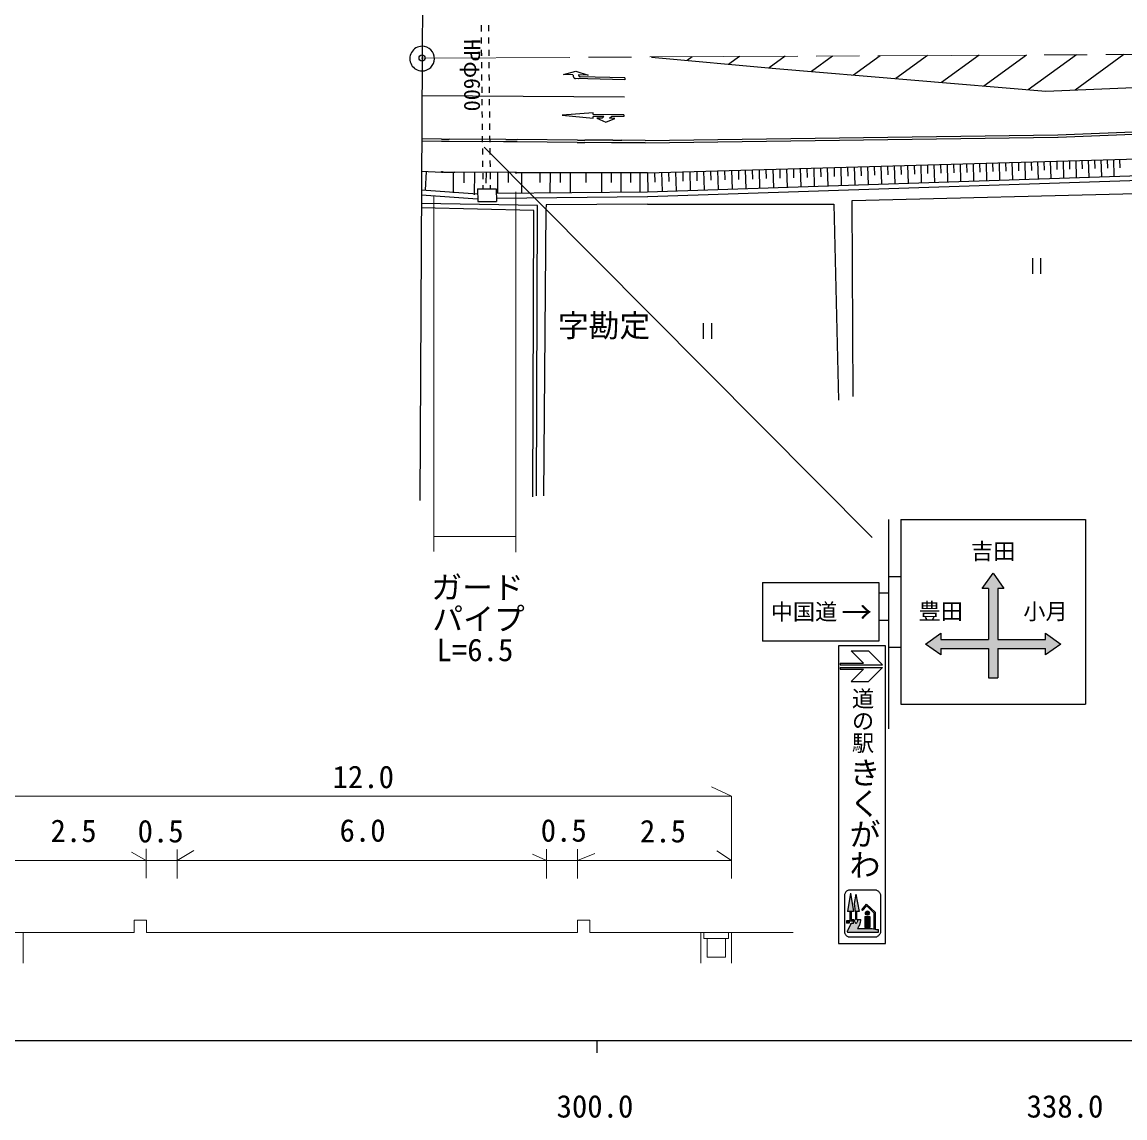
# Model space of a CAD drawing. Units: millimetres, scale not verified. Extents: x 40000 to 680000, y 20000 to 380000.
# Drawn here: x 321338 to 410866, y 198715 to 287665 of the extents above; entities that cross this region are included whole.
import ezdxf
from ezdxf.enums import TextEntityAlignment as Align

# ---------------------------------------------------------------- set-up
doc = ezdxf.new("R2010")
doc.units = ezdxf.units.MM
doc.header["$LTSCALE"] = 1000
doc.header["$PDMODE"] = 32
doc.header["$PDSIZE"] = 500
doc.linetypes.add('CHAIN', pattern=[18.5, 12, -1.5, 3.5, -1.5])
for name, color, linetype, lineweight in [('M-BGD', 7, 'Continuous', 25), ('M-BMK', 2, 'CHAIN', 13), ('M-BMK-SRVR', 3, 'Continuous', 25), ('M-STR-HTXT', 7, 'Continuous', 13), ('M-STR-STRC', 7, 'Continuous', 25), ('M-TTL-BAND', 7, 'Continuous', 25)]:
    doc.layers.add(name, color=color, linetype=linetype, lineweight=lineweight)
doc.layers.add('M-OTRS', color=6, linetype='Continuous')
doc.styles.add('@ＭＳ ゴシック', font='')
doc.styles.add('ＭＳ ゴシック', font='')
doc.styles.get('@ＭＳ ゴシック').set_extended_font_data('@MS Gothic')
doc.styles.get('ＭＳ ゴシック').set_extended_font_data('MS Gothic')

msp = doc.modelspace()

# ---------------------------------------------------------------- hatches: boundary and pattern name
at = {"layer": 'M-STR-STRC'}
for points in [[(395914, 238056), (394664, 237181), (395914, 236306), (395914, 236806), (399789, 236806), (399789, 234431), (400539, 234431), (400539, 236806), (404414, 236806), (404414, 236306), (405664, 237181), (404414, 238056), (404414, 237556), (400539, 237556), (400539, 241681), (401039, 241681), (400164, 242931), (399289, 241681), (399789, 241681), (399789, 237556), (395914, 237556)], [(388337, 215474), (388586, 216970), (388826, 215474)], [(388974, 215474), (388883, 216113), (389010, 216872), (389299, 215474), (389079, 215474), (389079, 214814), (388982, 214814), (388982, 215474)], [(389501, 215605), (389897, 216066), (390583, 215412), (390583, 214023), (390486, 214047), (390486, 215370), (389904, 215924), (389575, 215541)], [(390144, 214176), (390144, 215055), (389753, 215055), (389753, 214176)], [(388264, 214717), (388483, 214717), (388483, 214521), (388264, 214521)]]:
    msp.add_hatch(color=256, dxfattribs=at).paths.add_polyline_path(points)
h = msp.add_hatch(color=256, dxfattribs=at)
edge = h.paths.add_edge_path()
edge.add_line((390691, 213997), (390850, 213997))
edge.add_line((390850, 213997), (390850, 213786))
edge.add_line((390850, 213786), (388368, 213786))
edge.add_spline(control_points=[(388368, 213786), (388347, 213800), (388333, 213812), (388325, 213836), (388315, 213864), (388325, 213884), (388336, 213911)], knot_values=[0, 0, 0, 0, 1, 1, 1, 2, 2, 2, 2], degree=3, periodic=0)
edge.add_line((388336, 213911), (388611, 214477))
edge.add_spline(control_points=[(388611, 214477), (388613, 214483), (388615, 214488), (388620, 214491), (388624, 214493), (388626, 214493), (388630, 214494)], knot_values=[0, 0, 0, 0, 1, 1, 1, 2, 2, 2, 2], degree=3, periodic=0)
edge.add_line((388630, 214494), (388797, 214494))
edge.add_line((388797, 214494), (388797, 214494))
edge.add_spline(control_points=[(388797, 214494), (388805, 214498), (388809, 214501), (388815, 214508), (388822, 214517), (388822, 214523), (388825, 214535)], knot_values=[0, 0, 0, 0, 1, 1, 1, 2, 2, 2, 2], degree=3, periodic=0)
edge.add_line((388825, 214535), (388825, 214689))
edge.add_spline(control_points=[(388825, 214689), (388823, 214698), (388822, 214704), (388815, 214710), (388809, 214716), (388803, 214716), (388794, 214717)], knot_values=[0, 0, 0, 0, 1, 1, 1, 2, 2, 2, 2], degree=3, periodic=0)
edge.add_line((388794, 214717), (388532, 214717))
edge.add_line((388532, 214717), (388532, 215474))
edge.add_line((388532, 215474), (388630, 215474))
edge.add_line((388630, 215474), (388630, 214814))
edge.add_line((388630, 214814), (388846, 214814))
edge.add_spline(control_points=[(388846, 214814), (388859, 214809), (388866, 214807), (388874, 214797), (388879, 214791), (388880, 214786), (388884, 214778), (388918, 214701), (388921, 214650), (388965, 214578), (388987, 214541), (388997, 214527), (389028, 214487)], knot_values=[0, 0, 0, 0, 1, 1, 1, 2, 2, 2, 3, 3, 3, 4, 4, 4, 4], degree=3, periodic=0)
edge.add_spline(control_points=[(389028, 214487), (389069, 214520), (389085, 214539), (389113, 214579), (389164, 214657), (389157, 214713), (389161, 214813)], knot_values=[0, 0, 0, 0, 1, 1, 1, 2, 2, 2, 2], degree=3, periodic=0)
edge.add_line((389161, 214813), (389416, 214813))
edge.add_line((389416, 214813), (389416, 214813))
edge.add_spline(control_points=[(389416, 214813), (389417, 214716), (389415, 214682), (389401, 214599), (389382, 214493), (389355, 214436), (389310, 214338), (389260, 214230), (389231, 214192), (389150, 214079)], knot_values=[0, 0, 0, 0, 1, 1, 1, 2, 2, 2, 3, 3, 3, 3], degree=3, periodic=0)
edge.add_line((389150, 214079), (390355, 214079))
edge.add_line((390355, 214079), (390691, 213997))
h = msp.add_hatch(color=256, dxfattribs=at)
edge = h.paths.add_edge_path()
edge.add_spline(control_points=[(389971, 215517), (389883, 215521), (389818, 215460), (389796, 215375), (389778, 215310), (389804, 215253), (389860, 215214), (389921, 215171), (389988, 215168), (390052, 215208), (390109, 215243), (390135, 215299), (390123, 215365), (390108, 215447), (390055, 215512), (389971, 215517)], knot_values=[0, 0, 0, 0, 1, 1, 1, 2, 2, 2, 3, 3, 3, 4, 4, 4, 5, 5, 5, 5], degree=3, periodic=0)

# ---------------------------------------------------------------- linework, layer by layer
at = {"layer": 'M-BGD'}
for p, q in [((353993, 320640), (353811, 284740)), ((358628, 286912), (358622, 287412)), ((359228, 286918), (359222, 287418)), ((358639, 285912), (358633, 286412)), ((359239, 285918), (359233, 286418)), ((353811, 284740), (353628, 248841)), ((358650, 284912), (358645, 285412)), ((359250, 284918), (359245, 285418)), ((358661, 283913), (358656, 284412)), ((359261, 283918), (359256, 284418)), ((358672, 282913), (358667, 283413)), ((359272, 282918), (359267, 283418)), ((358684, 281913), (358678, 282413)), ((359284, 281918), (359278, 282418)), ((358695, 280913), (358689, 281413)), ((359295, 280918), (359289, 281418)), ((358706, 279913), (358700, 280413)), ((359306, 279918), (359300, 280418)), ((405427, 278509), (461510, 280818)), ((405436, 278309), (461518, 280618)), ((358717, 278913), (358712, 279413)), ((359317, 278918), (359312, 279418)), ((371920, 278054), (405427, 278509)), ((355396, 277971), (353776, 277985)), ((355397, 278171), (353777, 278185)), ((355996, 277966), (355396, 277971)), ((355397, 278171), (355997, 278166)), ((360417, 277938), (355996, 277966)), ((360618, 278137), (355997, 278166)), ((358728, 277913), (358723, 278413)), ((359328, 277918), (359323, 278418)), ((361522, 277931), (360417, 277938)), ((360618, 278137), (361523, 278131)), ((366411, 277891), (361522, 277931)), ((366413, 278091), (361523, 278131)), ((366411, 277891), (367011, 277886)), ((366413, 278091), (367013, 278086)), ((369181, 277872), (367011, 277886)), ((369303, 278071), (367013, 278086)), ((370135, 277866), (369181, 277872)), ((369303, 278071), (370016, 278066)), ((371920, 278054), (370016, 278066)), ((371918, 277854), (370135, 277866)), ((371922, 277854), (405430, 278309)), ((372104, 275425), (461301, 277965)), ((358739, 276913), (358734, 277413)), ((359339, 276918), (359334, 277418)), ((372110, 273894), (461347, 276857)), ((358751, 275913), (358745, 276413)), ((359351, 275918), (359345, 276418)), ((372123, 273495), (461361, 276457)), ((383948, 275762), (383969, 275026)), ((384501, 275778), (384543, 274307)), ((385053, 275794), (385074, 275060)), ((385605, 275810), (385646, 274344)), ((386154, 275825), (386175, 275094)), ((386704, 275841), (386746, 274380)), ((387252, 275856), (387272, 275127)), ((387799, 275872), (387841, 274417)), ((388345, 275888), (388366, 275161)), ((388891, 275903), (388932, 274453)), ((389435, 275919), (389456, 275195)), ((389979, 275934), (390020, 274489)), ((390521, 275950), (390541, 275228)), ((391063, 275965), (391104, 274525)), ((391603, 275980), (391623, 275262)), ((392143, 275996), (392184, 274561)), ((392681, 276011), (392701, 275295)), ((393219, 276026), (393260, 274596)), ((393755, 276042), (393776, 275328)), ((394291, 276057), (394332, 274632)), ((394826, 276072), (394846, 275361)), ((395360, 276087), (395400, 274668)), ((395892, 276103), (395913, 275394)), ((396425, 276118), (396465, 274703)), ((396955, 276133), (396976, 275427)), ((397486, 276148), (397526, 274738)), ((398015, 276163), (398035, 275459)), ((398543, 276178), (398583, 274773)), ((399070, 276193), (399090, 275492)), ((399597, 276208), (399637, 274808)), ((400122, 276223), (400142, 275524)), ((400647, 276238), (400686, 274843)), ((401170, 276253), (401190, 275557)), ((401693, 276268), (401732, 274878)), ((402214, 276283), (402234, 275589)), ((402735, 276297), (402775, 274912)), ((403255, 276312), (403274, 275621)), ((403774, 276327), (403813, 274947)), ((404292, 276342), (404311, 275653)), ((404809, 276356), (404848, 274981)), ((405325, 276371), (405344, 275685)), ((405841, 276386), (405880, 275015)), ((406354, 276400), (406374, 275716)), ((406868, 276415), (406907, 275050)), ((407380, 276430), (407400, 275748)), ((407892, 276444), (407931, 275084)), ((408403, 276459), (408422, 275780)), ((408913, 276473), (408952, 275117)), ((409421, 276488), (409441, 275811)), ((409930, 276502), (409968, 275151)), ((410437, 276517), (410456, 275842)), ((353764, 275558), (355409, 275494)), ((354131, 275546), (354073, 274013)), ((355410, 275484), (355457, 275502)), ((355539, 275492), (355459, 275493)), ((355539, 275492), (356479, 275484)), ((356341, 275485), (356333, 273796)), ((361418, 275441), (356479, 275484)), ((357201, 275478), (357196, 274612)), ((358060, 275470), (358051, 273628)), ((358762, 274913), (358756, 275413)), ((359000, 275462), (358995, 274592)), ((359362, 274918), (359356, 275418)), ((359939, 275454), (359931, 273782)), ((360797, 275446), (360793, 274642)), ((361420, 275431), (361466, 275449)), ((372104, 275425), (361468, 275440)), ((361893, 275440), (361876, 273782)), ((363377, 275438), (363369, 274642)), ((364197, 275436), (364180, 273821)), ((365017, 275435), (365008, 274640)), ((365836, 275434), (365819, 273837)), ((367103, 275434), (367102, 274645)), ((368373, 275430), (368371, 273860)), ((369158, 275429), (369157, 274648)), ((369944, 275428), (369941, 273874)), ((370721, 275427), (370719, 274654)), ((371497, 275426), (371495, 273889)), ((372104, 275425), (372147, 273896)), ((372677, 275441), (372699, 274678)), ((373251, 275458), (373294, 273934)), ((373822, 275474), (373844, 274713)), ((374394, 275490), (374437, 273972)), ((374964, 275507), (374985, 274749)), ((375533, 275523), (375576, 274009)), ((376101, 275539), (376122, 274784)), ((376668, 275555), (376711, 274047)), ((377234, 275571), (377255, 274819)), ((377799, 275587), (377842, 274085)), ((378362, 275603), (378384, 274853)), ((378926, 275619), (378969, 274122)), ((379487, 275635), (379509, 274888)), ((380049, 275651), (380091, 274159)), ((380608, 275667), (380630, 274923)), ((381168, 275683), (381210, 274196)), ((381726, 275699), (381747, 274957)), ((382283, 275715), (382325, 274234)), ((382839, 275731), (382860, 274991)), ((383394, 275747), (383436, 274270)), ((353756, 274035), (358322, 273716)), ((358315, 274115), (359828, 274125)), ((358315, 274115), (358334, 273088)), ((358771, 274118), (358767, 274413)), ((359371, 274122), (359367, 274418)), ((359828, 274125), (359847, 273099)), ((353754, 273634), (358318, 273316)), ((358334, 273088), (359847, 273099)), ((359834, 273782), (372110, 273894)), ((359852, 273382), (372112, 273494)), ((388724, 273182), (418249, 273924)), ((388806, 257264), (388724, 273182)), ((362885, 272378), (353749, 272583)), ((363186, 272778), (353751, 272942)), ((362791, 249140), (362885, 272378)), ((363107, 249205), (363186, 272778)), ((363857, 272451), (363679, 249205)), ((363893, 272839), (363857, 272451)), ((372114, 272890), (363893, 272839)), ((372114, 272890), (387239, 272890)), ((387239, 272890), (387610, 256975)), ((403360, 268497), (403360, 267239)), ((404020, 268497), (404020, 267239)), ((376638, 263219), (376638, 261961)), ((377298, 263219), (377298, 261961))]:
    msp.add_line(p, q, dxfattribs=at)
for centre in [(355434, 275493), (361443, 275440)]:
    msp.add_circle(centre, 50, dxfattribs=at)
at = {"layer": 'M-BMK'}
msp.add_line((353811, 284740), (461599, 285282), dxfattribs=at)
at = {"layer": 'M-BMK-SRVR'}
for start, end in [(89.70886, 269.70886), (269.70886, 89.70886)]:
    msp.add_arc((353811, 284698), 1000, start, end, dxfattribs=at)
at = {"layer": 'M-OTRS'}
msp.add_point((353813, 284743), dxfattribs=at)
at = {"layer": 'M-STR-HTXT'}
for p, q in [((354752, 273581), (354752, 244692)), ((361432, 273890), (361432, 244651)), ((361432, 245911), (354752, 245911)), ((318916, 224838), (378916, 224838)), ((378916, 224838), (377305, 225592)), ((378916, 224838), (378916, 218140)), ((378916, 224838), (378916, 218140)), ((331416, 219598), (330209, 220292)), ((331416, 220554), (331416, 218171)), ((333916, 220508), (333916, 218140)), ((333916, 219598), (335270, 220421)), ((363916, 220524), (363916, 218140)), ((363916, 220310), (363916, 218140)), ((366416, 220524), (366416, 218140)), ((366416, 220286), (366416, 218140)), ((378916, 219598), (377724, 220393)), ((318970, 219598), (378916, 219598)), ((363916, 219598), (362765, 220138)), ((366416, 219598), (367844, 220192)), ((330439, 214770), (331439, 214770)), ((330439, 214770), (330439, 213770)), ((331439, 214770), (331439, 213770)), ((366439, 214770), (367439, 214770)), ((366439, 214770), (366439, 213770)), ((367439, 214770), (367439, 213770)), ((330439, 213770), (314916, 213764)), ((321439, 213766), (321439, 211266)), ((330439, 213766), (330439, 213770)), ((331439, 213770), (366439, 213770)), ((367439, 213770), (383939, 213770)), ((376439, 213770), (376439, 211270)), ((376689, 213770), (376689, 213275)), ((376689, 213275), (378689, 213275)), ((376939, 213275), (376939, 211770)), ((378439, 213275), (378439, 211770)), ((378689, 213770), (378689, 213275)), ((378939, 213770), (378939, 211270)), ((378939, 213770), (378939, 212770)), ((376939, 211770), (378439, 211770))]:
    msp.add_line(p, q, dxfattribs=at)
at = {"layer": 'M-STR-STRC'}
for p, q in [((372432, 284806), (382535, 283899)), ((375735, 284851), (375317, 284547)), ((379589, 284870), (378724, 284241)), ((383284, 284888), (381986, 283945)), ((387139, 284908), (385415, 283655)), ((390985, 284927), (388835, 283365)), ((394839, 284946), (392263, 283075)), ((399025, 284967), (395986, 282760)), ((402879, 284987), (399414, 282470)), ((406935, 285007), (403022, 282164)), ((410789, 285027), (406825, 282146)), ((382535, 283899), (404452, 282043)), ((365283, 283403), (366289, 283679)), ((366057, 283384), (365283, 283403)), ((366057, 283384), (365283, 283403)), ((370274, 282984), (366272, 283079)), ((366289, 283679), (367282, 283355)), ((367282, 283355), (366507, 283373)), ((366521, 283073), (366525, 283073)), ((370278, 283134), (366652, 283220)), ((370278, 283134), (370274, 282984)), ((404452, 282043), (435834, 283404)), ((370249, 281564), (353795, 281670)), ((367688, 280309), (365187, 280099)), ((367687, 280159), (367688, 280309)), ((365187, 280099), (367685, 279859)), ((367685, 279859), (367686, 280009)), ((368564, 280004), (367686, 280009)), ((370187, 280144), (367687, 280159)), ((368426, 279855), (368003, 279857)), ((368003, 279857), (368729, 279553)), ((368426, 279855), (368564, 280004)), ((368729, 279553), (369459, 279848)), ((369036, 279851), (369175, 280000)), ((369459, 279848), (369036, 279851)), ((370186, 279994), (369175, 280000)), ((370187, 280144), (370186, 279994)), ((358840, 277499), (390345, 245828)), ((391664, 247296), (391664, 230296)), ((392664, 247296), (407664, 247296)), ((392664, 247296), (392664, 232296)), ((407664, 247296), (407664, 232296)), ((391664, 242671), (392664, 242671)), ((399289, 241681), (400164, 242931)), ((400164, 242931), (401039, 241681)), ((381453, 242177), (381453, 237427)), ((381453, 242177), (390896, 242177)), ((390896, 242177), (390896, 237427)), ((390896, 241334), (391664, 241334)), ((399789, 241681), (399289, 241681)), ((399789, 241681), (399789, 237556)), ((400539, 241681), (400539, 237556)), ((401039, 241681), (400539, 241681)), ((390896, 239117), (391664, 239117)), ((390896, 237427), (381453, 237427)), ((394664, 237181), (395914, 238056)), ((395914, 238056), (395914, 237556)), ((395914, 237556), (399789, 237556)), ((400539, 237556), (404414, 237556)), ((404414, 237556), (404414, 238056)), ((404414, 238056), (405664, 237181)), ((387615, 237022), (387615, 212882)), ((391442, 237022), (387615, 237022)), ((389630, 235631), (388630, 236631)), ((388630, 236631), (390044, 236631)), ((391194, 235481), (390044, 236631)), ((391442, 212882), (391442, 237022)), ((391664, 236921), (392664, 236921)), ((395914, 236306), (394664, 237181)), ((395914, 236806), (399789, 236806)), ((395914, 236806), (395914, 236306)), ((399789, 236806), (399789, 234431)), ((400539, 236806), (400539, 234431)), ((400539, 236806), (404414, 236806)), ((405664, 237181), (404414, 236306)), ((404414, 236306), (404414, 236806)), ((387759, 235631), (389630, 235631)), ((387759, 235631), (387759, 235481)), ((387759, 235481), (391194, 235481)), ((387759, 235281), (391194, 235281)), ((387759, 235281), (387759, 235131)), ((387759, 235131), (389630, 235131)), ((388630, 234131), (389630, 235131)), ((390044, 234131), (391194, 235281)), ((388630, 234131), (390044, 234131)), ((399789, 234431), (400539, 234431)), ((392664, 232296), (407664, 232296)), ((388093, 216853), (388093, 213760)), ((388586, 216970), (388337, 215474)), ((390695, 217214), (388421, 217214)), ((388586, 216970), (388826, 215474)), ((389010, 216872), (388883, 216113)), ((389010, 216872), (389299, 215474)), ((391023, 216853), (391023, 213760)), ((388883, 216113), (388974, 215474)), ((389501, 215605), (389897, 216066)), ((389575, 215541), (389904, 215924)), ((389897, 216066), (390583, 215412)), ((389904, 215924), (390486, 215370)), ((388826, 215474), (388337, 215474)), ((388532, 215474), (388532, 214717)), ((388630, 215474), (388630, 214814)), ((389299, 215474), (388974, 215474)), ((388982, 215474), (388982, 214814)), ((389079, 215474), (389079, 214814)), ((389501, 215605), (389575, 215541)), ((389753, 215055), (389753, 214176)), ((389753, 215055), (390144, 215055)), ((390144, 215055), (390144, 214176)), ((390486, 215370), (390486, 214047)), ((390583, 215412), (390583, 214023)), ((388483, 214717), (388264, 214717)), ((388264, 214717), (388264, 214521)), ((388483, 214521), (388264, 214521)), ((388611, 214477), (388336, 213911)), ((388483, 214717), (388483, 214521)), ((388532, 214717), (388794, 214717)), ((388630, 214814), (388846, 214814)), ((388797, 214494), (388630, 214494)), ((388825, 214535), (388825, 214689)), ((388982, 214814), (389079, 214814)), ((389150, 214079), (390355, 214079)), ((389161, 214813), (389416, 214813)), ((389753, 214176), (390144, 214176)), ((390355, 214079), (390691, 213997)), ((390691, 213997), (390850, 213997)), ((390850, 213786), (390850, 213997)), ((388368, 213786), (390850, 213786)), ((390695, 213399), (388421, 213399)), ((387615, 212882), (391442, 212882))]:
    msp.add_line(p, q, dxfattribs=at)
for points in [[(366057, 283384), (366059, 283372), (366061, 283359), (366063, 283347), (366065, 283335), (366067, 283322), (366069, 283310), (366071, 283298), (366074, 283286), (366076, 283274), (366079, 283263), (366081, 283252), (366084, 283241), (366088, 283230), (366092, 283219), (366096, 283208), (366101, 283198), (366106, 283189), (366111, 283180), (366117, 283171), (366123, 283163), (366130, 283154), (366137, 283146), (366144, 283139), (366151, 283132), (366156, 283128), (366160, 283125), (366164, 283122), (366169, 283120), (366174, 283117), (366178, 283114), (366183, 283112), (366188, 283110), (366193, 283107), (366198, 283105), (366204, 283103), (366209, 283101), (366214, 283099), (366219, 283097), (366225, 283095), (366230, 283093), (366236, 283091), (366241, 283089), (366247, 283087), (366253, 283086), (366258, 283084), (366264, 283082), (366270, 283081), (366275, 283079)], [(366507, 283373), (366509, 283369), (366510, 283364), (366512, 283359), (366513, 283355), (366515, 283350), (366516, 283345), (366518, 283341), (366519, 283336), (366521, 283332), (366523, 283327), (366524, 283323), (366526, 283318), (366528, 283314), (366530, 283310), (366532, 283306), (366534, 283301), (366537, 283298), (366539, 283294), (366541, 283290), (366544, 283286), (366546, 283283), (366549, 283279), (366552, 283276), (366555, 283272), (366558, 283269), (366561, 283266), (366565, 283263), (366568, 283260), (366572, 283258), (366576, 283255), (366579, 283253), (366583, 283250), (366587, 283248), (366591, 283246), (366595, 283243), (366600, 283241), (366604, 283239), (366608, 283237), (366613, 283236), (366617, 283234), (366622, 283232), (366626, 283230), (366631, 283228), (366635, 283227), (366640, 283225), (366644, 283223), (366649, 283222), (366654, 283220)]]:
    msp.add_lwpolyline(points, dxfattribs=at)
for points, knots in [([(388421, 217214), (388327, 217161), (388286, 217138), (388221, 217067), (388155, 216995), (388137, 216952), (388093, 216853)], [0, 0, 0, 0, 1, 1, 1, 2, 2, 2, 2]), ([(390695, 217214), (390789, 217161), (390830, 217138), (390895, 217067), (390960, 216995), (390979, 216952), (391023, 216853)], [0, 0, 0, 0, 1, 1, 1, 2, 2, 2, 2]), ([(389971, 215517), (389883, 215521), (389818, 215460), (389796, 215375), (389778, 215310), (389804, 215253), (389860, 215214), (389921, 215171), (389988, 215168), (390052, 215208), (390109, 215243), (390135, 215299), (390123, 215365), (390108, 215447), (390055, 215512), (389971, 215517)], [0, 0, 0, 0, 1, 1, 1, 2, 2, 2, 3, 3, 3, 4, 4, 4, 5, 5, 5, 5]), ([(388611, 214477), (388613, 214483), (388615, 214488), (388620, 214491), (388624, 214493), (388626, 214493), (388630, 214494)], [0, 0, 0, 0, 1, 1, 1, 2, 2, 2, 2]), ([(388794, 214717), (388803, 214716), (388809, 214716), (388815, 214710), (388822, 214704), (388823, 214698), (388825, 214689)], [0, 0, 0, 0, 1, 1, 1, 2, 2, 2, 2]), ([(388825, 214535), (388822, 214523), (388822, 214517), (388815, 214508), (388809, 214501), (388805, 214498), (388797, 214494)], [0, 0, 0, 0, 1, 1, 1, 2, 2, 2, 2]), ([(388846, 214814), (388859, 214809), (388866, 214807), (388874, 214797), (388879, 214791), (388880, 214786), (388884, 214778), (388918, 214701), (388921, 214650), (388965, 214578), (388987, 214541), (388997, 214527), (389028, 214487)], [0, 0, 0, 0, 1, 1, 1, 2, 2, 2, 3, 3, 3, 4, 4, 4, 4]), ([(389161, 214813), (389157, 214713), (389164, 214657), (389113, 214579), (389085, 214539), (389069, 214520), (389028, 214487)], [0, 0, 0, 0, 1, 1, 1, 2, 2, 2, 2]), ([(389150, 214079), (389231, 214192), (389260, 214230), (389310, 214338), (389355, 214436), (389382, 214493), (389401, 214599), (389415, 214682), (389417, 214716), (389416, 214813)], [0, 0, 0, 0, 1, 1, 1, 2, 2, 2, 3, 3, 3, 3]), ([(388093, 213760), (388137, 213661), (388155, 213618), (388221, 213546), (388286, 213474), (388327, 213452), (388421, 213399)], [0, 0, 0, 0, 1, 1, 1, 2, 2, 2, 2]), ([(388336, 213911), (388325, 213884), (388315, 213864), (388325, 213836), (388333, 213812), (388347, 213800), (388368, 213786)], [0, 0, 0, 0, 1, 1, 1, 2, 2, 2, 2]), ([(391023, 213760), (390979, 213661), (390960, 213618), (390895, 213546), (390830, 213474), (390789, 213452), (390695, 213399)], [0, 0, 0, 0, 1, 1, 1, 2, 2, 2, 2])]:
    msp.add_open_spline(points, degree=3, knots=knots, dxfattribs=at)
at = {"layer": 'M-TTL-BAND'}
for p, q in [((40000, 205000), (579000, 205000)), ((368000, 205000), (368000, 204000))]:
    msp.add_line(p, q, dxfattribs=at)

# ---------------------------------------------------------------- texts
at = {"layer": 'M-BGD', "style": 'ＭＳ ゴシック'}
msp.add_text('HPφ600', height=1320, rotation=270.166, dxfattribs=at).set_placement((357880, 283347), align=Align.MIDDLE_CENTER)
msp.add_text('字勘定', height=1833, dxfattribs=at).set_placement((368581, 263033), align=Align.MIDDLE_CENTER)
at = {"layer": 'M-STR-HTXT', "style": 'ＭＳ ゴシック'}
for s, p in [('ガード', (358309, 241777)), ('パイプ', (358391, 239220)), ('L=6.5', (358103, 236705)), ('12.0', (349036, 226399)), ('6.0', (348978, 222055)), ('0.5', (365311, 222055)), ('2.5', (325520, 222026)), ('0.5', (332586, 221997)), ('2.5', (373362, 221997))]:
    msp.add_text(s, height=1833, dxfattribs=at).set_placement(p, align=Align.MIDDLE_CENTER)
at = {"layer": 'M-STR-STRC', "style": 'ＭＳ ゴシック'}
for s, p in [('吉田', (400164, 244707)), ('中国道', (384813, 239802)), ('豊田', (395914, 239832)), ('小月', (404414, 239832))]:
    msp.add_text(s, height=1320, dxfattribs=at).set_placement(p, align=Align.MIDDLE_CENTER)
msp.add_text('←', height=1833, rotation=180, dxfattribs=at).set_placement((389088, 239821), align=Align.MIDDLE_CENTER)
at = {"layer": 'M-STR-STRC', "style": '@ＭＳ ゴシック'}
for s, height, p in [('道の駅', 1320, (388526, 233666)), ('きくがわ', 1833, (388267, 228014))]:
    msp.add_text(s, height=height, rotation=270, dxfattribs=at).set_placement(p, align=Align.BOTTOM_LEFT)
at = {"layer": 'M-TTL-BAND', "style": 'ＭＳ ゴシック'}
for s, p in [('300.0', (367844, 198195)), ('338.0', (406000, 198195))]:
    msp.add_text(s, height=1833, dxfattribs=at).set_placement(p, align=Align.BOTTOM_CENTER)

doc.saveas('drawing.dxf')
